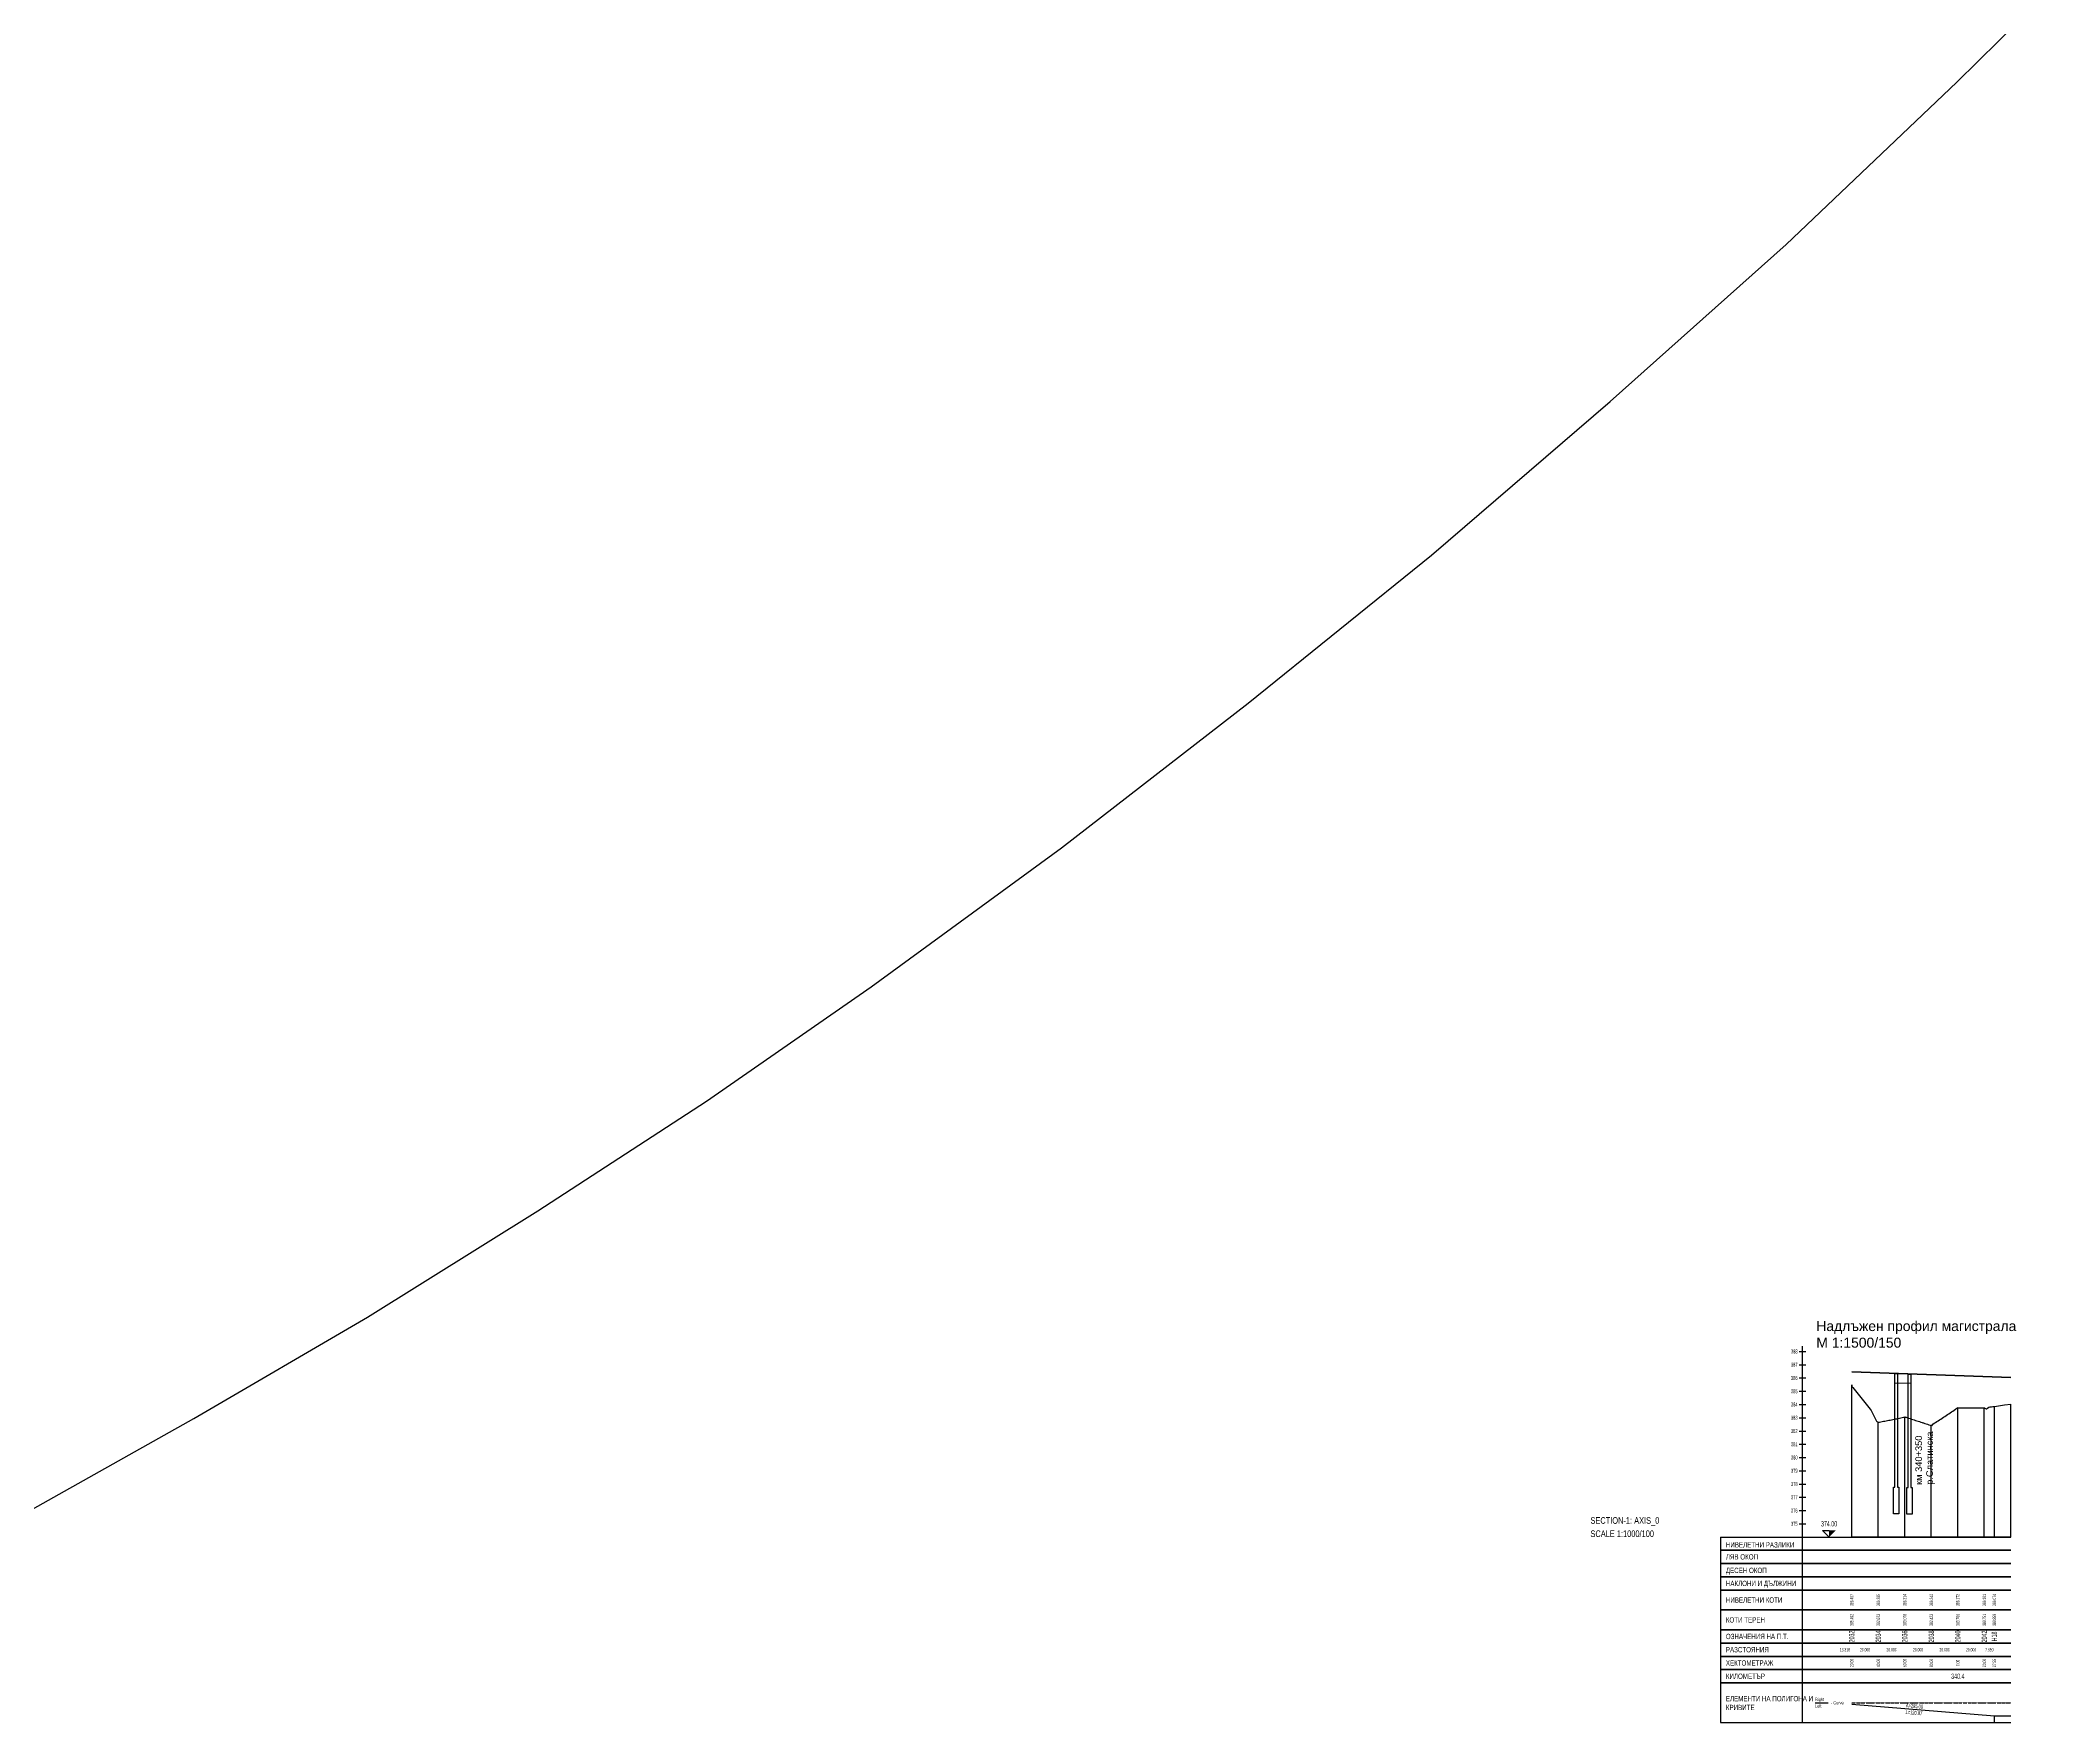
# Model space of a CAD drawing. Header units: centimetres. Extents: x 8495135 to 959133560, y 4530079 to 463453963.
# Drawn here: x 959014000 to 959029233, y 463394390 to 463407081 of the extents above; entities that cross this region are included whole.
import ezdxf
from ezdxf.enums import TextEntityAlignment as Align

# ---------------------------------------------------------------- set-up
doc = ezdxf.new("R2010")
doc.units = ezdxf.units.CM
doc.header["$LTSCALE"] = 0.1
doc.linetypes.add('LK_CENTER', pattern=[26.5, 20, -3, 0.5, -3])
for name, color, linetype in [('30_BASE_ELEVATION', 7, 'Continuous'), ('30_RUBRIC_1A', 4, 'Continuous'), ('30_RUBRIC_1B', 7, 'Continuous'), ('30_RUBRIC_2A', 7, 'Continuous'), ('30_RUBRIC_2B', 7, 'Continuous'), ('30_RUBRIC_3', 7, 'Continuous'), ('30_RUBRIC_3_PL', 7, 'Continuous'), ('30_RUBRIC_LABELS', 4, 'Continuous'), ('30_SECTION_NAME', 7, 'Continuous'), ('30_TEMPLATE', 8, 'Continuous'), ('30_TERRAIN', 3, 'Continuous'), ('30_TERRAIN_VERT', 7, 'Continuous'), ('30_VERTICAL_RULER', 7, 'Continuous'), ('31_RUBRIC_1', 7, 'Continuous'), ('31_RUBRIC_19_PL', 7, 'Continuous'), ('31_RUBRIC_1_PL', 7, 'Continuous'), ('31_RUBRIC_2', 6, 'Continuous'), ('31_RUBRIC_20_PL', 7, 'Continuous'), ('31_RUBRIC_2_B', 4, 'Continuous'), ('31_RUBRIC_2_C', 4, 'Continuous'), ('31_RUBRIC_2_D', 7, 'Continuous'), ('31_RUBRIC_2_PL', 7, 'Continuous'), ('31_RUBRIC_7_PL', 7, 'Continuous'), ('39_RUBRIC_1_PL', 7, 'Continuous'), ('39_RUBRIC_2_PL', 7, 'Continuous'), ('39_RUBRIC_3_PL', 7, 'Continuous'), ('39_RUBRIC_4_PL', 7, 'Continuous'), ('39_RUBRIC_5_PL', 7, 'Continuous'), ('br_dimension', 1, 'Continuous'), ('br_hatch', 9, 'Continuous'), ('br_view_yellow', 2, 'Continuous')]:
    doc.layers.add(name, color=color, linetype=linetype)
doc.layers.add('31_VERT_ALIGNM', color=1, linetype='Continuous', lineweight=50)
doc.layers.add('mostove', color=2, linetype='Continuous', lineweight=30)
doc.styles.add('MM 1 to 150', font='arial.ttf', dxfattribs={"height": 37.5})
doc.styles.add('RUBRIC_NAME', font='cgsapps.shx', dxfattribs={"width": 0.7})
doc.styles.add('RUBRIC_TXT', font='CGSAPPS.SHX', dxfattribs={"width": 0.6})

msp = doc.modelspace()

# ---------------------------------------------------------------- linework, layer by layer
at = {"layer": '30_BASE_ELEVATION'}
for p, q in [((959027493.68, 463395789.94), (959027443.68, 463395839.94)), ((959027443.68, 463395839.94), (959027493.68, 463395839.94))]:
    msp.add_line(p, q, dxfattribs=at)
msp.add_solid([(959027493.68, 463395789.94), (959027543.68, 463395839.94), (959027493.68, 463395839.94)], dxfattribs=at)
at = {"layer": '30_RUBRIC_3_PL'}
for points in [[(959028864.89, 463395239.94), (959026675.23, 463395239.94)], [(959026675.23, 463395089.94), (959028864.89, 463395089.94)]]:
    msp.add_lwpolyline(points, dxfattribs=at)
at = {"layer": '30_TEMPLATE'}
msp.add_line((959027664.89, 463395789.94), (959028864.89, 463395789.94), dxfattribs=at)
at = {"layer": '30_TERRAIN'}
msp.add_lwpolyline([(959027664.89, 463396939.14), (959027666.06, 463396926.04), (959027672.72, 463396917.94), (959027682.79, 463396905.64), (959027692.86, 463396893.34), (959027702.94, 463396880.94), (959027713.01, 463396868.54), (959027723.08, 463396856.14), (959027733.15, 463396843.64), (959027743.23, 463396831.04), (959027753.3, 463396818.44), (959027763.37, 463396805.74), (959027773.44, 463396793.04), (959027783.52, 463396780.24), (959027793.59, 463396767.34), (959027803.66, 463396754.34), (959027810.34, 463396745.74), (959027813.73, 463396738.84), (959027823.8, 463396718.64), (959027833.88, 463396698.44), (959027843.95, 463396678.34), (959027850.93, 463396664.54), (959027854.02, 463396662.74), (959027863.67, 463396656.94), (959027864.09, 463396657.04), (959027864.89, 463396657.24), (959027865.29, 463396657.24), (959027868.24, 463396656.04), (959027874.17, 463396657.14), (959027884.24, 463396659.04), (959027894.31, 463396660.94), (959027904.38, 463396662.94), (959027914.46, 463396664.84), (959027924.53, 463396666.74), (959027934.6, 463396668.74), (959027944.67, 463396670.74), (959027954.74, 463396672.74), (959027964.82, 463396674.74), (959027974.89, 463396676.74), (959027984.96, 463396678.74), (959027995.03, 463396680.74), (959028005.11, 463396682.84), (959028015.18, 463396684.84), (959028025.25, 463396686.94), (959028035.32, 463396688.94), (959028045.4, 463396691.04), (959028055.47, 463396693.14), (959028062.08, 463396694.54), (959028063.92, 463396694.74), (959028064.58, 463396697.84), (959028064.89, 463396697.74), (959028065.54, 463396697.34), (959028069.23, 463396695.54), (959028075.61, 463396693.44), (959028085.69, 463396690.24), (959028095.76, 463396686.94), (959028105.83, 463396683.64), (959028115.9, 463396680.34), (959028125.97, 463396677.04), (959028136.05, 463396673.74), (959028146.12, 463396670.44), (959028156.19, 463396667.24), (959028166.26, 463396663.94), (959028176.34, 463396660.64), (959028186.41, 463396657.34), (959028196.48, 463396654.14), (959028200.95, 463396652.64), (959028206.55, 463396650.84), (959028216.63, 463396647.44), (959028226.7, 463396644.04), (959028236.77, 463396640.64), (959028246.84, 463396637.34), (959028256.91, 463396633.94), (959028262.1, 463396632.24), (959028264.89, 463396632.24), (959028265.95, 463396632.24), (959028266.99, 463396633.54), (959028267.44, 463396634.04), (959028267.86, 463396630.14), (959028276.86, 463396641.34), (959028277.06, 463396641.54), (959028287.13, 463396647.94), (959028297.2, 463396654.34), (959028307.28, 463396660.84), (959028317.35, 463396667.34), (959028327.42, 463396673.84), (959028337.49, 463396680.44), (959028347.57, 463396687.04), (959028357.64, 463396693.64), (959028367.71, 463396700.34), (959028377.78, 463396707.04), (959028387.86, 463396713.74), (959028397.23, 463396720.14), (959028397.93, 463396720.54), (959028408, 463396727.14), (959028418.07, 463396733.94), (959028428.14, 463396740.84), (959028438.22, 463396747.84), (959028448.29, 463396754.94), (959028450.6, 463396756.64), (959028458.36, 463396761.94), (959028464.15, 463396766.04), (959028464.35, 463396765.94), (959028464.89, 463396765.94), (959028468.43, 463396765.94), (959028469.76, 463396765.94), (959028478.51, 463396765.64), (959028488.58, 463396765.34), (959028498.65, 463396765.04), (959028508.72, 463396764.84), (959028518.8, 463396764.64), (959028528.87, 463396764.54), (959028538.94, 463396764.44), (959028549.01, 463396764.34), (959028559.09, 463396764.34), (959028569.16, 463396764.44), (959028579.23, 463396764.54), (959028589.3, 463396764.64), (959028599.37, 463396764.84), (959028609.45, 463396765.04), (959028616.01, 463396765.14), (959028619.52, 463396765.14), (959028629.59, 463396765.14), (959028639.66, 463396765.14), (959028649.74, 463396765.14), (959028659.81, 463396765.04), (959028664.89, 463396765.04), (959028665.56, 463396765.04), (959028666.48, 463396765.04), (959028669.88, 463396763.14), (959028679.95, 463396757.34), (959028681.97, 463396756.24), (959028690.03, 463396762.14), (959028700.1, 463396769.04), (959028701.43, 463396769.84), (959028710.17, 463396771.24), (959028720.24, 463396772.74), (959028730.31, 463396774.34), (959028740.39, 463396775.84), (959028815.92, 463396786.64), (959028864.89, 463396793.14)], dxfattribs=at)
at = {"layer": '30_TERRAIN_VERT'}
for p, q in [((959027664.89, 463395789.94), (959027664.89, 463396939.14)), ((959028740.39, 463395789.94), (959028740.39, 463396775.84)), ((959028864.89, 463395789.94), (959028864.89, 463396793.14)), ((959027864.89, 463395789.94), (959027864.89, 463396657.24)), ((959028064.89, 463395789.94), (959028064.89, 463396697.74)), ((959028264.89, 463395789.94), (959028264.89, 463396632.24)), ((959028464.89, 463395789.94), (959028464.89, 463396765.94)), ((959028664.89, 463395789.94), (959028664.89, 463396765.04))]:
    msp.add_line(p, q, dxfattribs=at)
at = {"layer": '30_VERTICAL_RULER'}
for p, q in [((959027268.68, 463397189.94), (959027318.68, 463397189.94)), ((959027268.68, 463397089.94), (959027318.68, 463397089.94)), ((959027268.68, 463396989.94), (959027318.68, 463396989.94)), ((959027268.68, 463396889.94), (959027318.68, 463396889.94)), ((959027268.68, 463396789.94), (959027318.68, 463396789.94)), ((959027268.68, 463396689.94), (959027318.68, 463396689.94)), ((959027268.68, 463396589.94), (959027318.68, 463396589.94)), ((959027268.68, 463396489.94), (959027318.68, 463396489.94)), ((959027268.68, 463396389.94), (959027318.68, 463396389.94)), ((959027268.68, 463396289.94), (959027318.68, 463396289.94)), ((959027268.68, 463396189.94), (959027318.68, 463396189.94)), ((959027268.68, 463396089.94), (959027318.68, 463396089.94)), ((959027268.68, 463395989.94), (959027318.68, 463395989.94)), ((959027268.68, 463395889.94), (959027318.68, 463395889.94)), ((959027268.68, 463395789.94), (959027318.68, 463395789.94)), ((959027268.68, 463395789.94), (959027318.68, 463395789.94))]:
    msp.add_line(p, q, dxfattribs=at)
at = {"layer": '31_RUBRIC_19_PL'}
for points in [[(959028864.89, 463395689.94), (959026675.23, 463395689.94)], [(959026675.23, 463395589.94), (959028864.89, 463395589.94)]]:
    msp.add_lwpolyline(points, dxfattribs=at)
at = {"layer": '31_RUBRIC_1_PL'}
for points in [[(959028864.89, 463395389.94), (959026675.23, 463395389.94)], [(959026675.23, 463395239.94), (959028864.89, 463395239.94)]]:
    msp.add_lwpolyline(points, dxfattribs=at)
at = {"layer": '31_RUBRIC_2', "color": 2}
msp.add_lwpolyline([(959027664.89, 463394528.92), (959028740.38, 463394439.94), (959028864.89, 463394439.94)], dxfattribs=at)
at = {"layer": '31_RUBRIC_20_PL'}
msp.add_line((959026675.23, 463395789.94), (959028864.89, 463395789.94), dxfattribs=at)
for points in [[(959028864.89, 463395589.94), (959026675.23, 463395589.94)], [(959026675.23, 463395489.94), (959028864.89, 463395489.94)]]:
    msp.add_lwpolyline(points, dxfattribs=at)
at = {"layer": '31_RUBRIC_2_B', "color": 2, "linetype": 'Continuous'}
msp.add_line((959028740.38, 463394389.94), (959028740.38, 463394439.94), dxfattribs=at)
at = {"layer": '31_RUBRIC_2_PL'}
for p, q in [((959026675.23, 463395789.94), (959026675.23, 463394389.94)), ((959027388.03, 463394539.94), (959027488.03, 463394539.94))]:
    msp.add_line(p, q, dxfattribs=at)
at = {"layer": '31_RUBRIC_2_PL', "linetype": 'LK_CENTER'}
msp.add_line((959027664.89, 463394539.94), (959028864.89, 463394539.94), dxfattribs=at)
at = {"layer": '31_RUBRIC_2_PL'}
for points in [[(959028864.89, 463394689.94), (959026675.23, 463394689.94)], [(959026675.23, 463394389.94), (959028864.89, 463394389.94)]]:
    msp.add_lwpolyline(points, dxfattribs=at)
at = {"layer": '31_RUBRIC_7_PL'}
for points in [[(959028864.89, 463395489.94), (959026675.23, 463395489.94)], [(959026675.23, 463395389.94), (959028864.89, 463395389.94)]]:
    msp.add_lwpolyline(points, dxfattribs=at)
at = {"layer": '31_VERT_ALIGNM', "color": 2}
msp.add_lwpolyline([(959027664.89, 463397035.59), (959028864.89, 463396992.91)], dxfattribs=at)
at = {"layer": '39_RUBRIC_1_PL'}
for points in [[(959028864.89, 463394989.94), (959026675.23, 463394989.94)], [(959026675.23, 463394889.94), (959028864.89, 463394889.94)]]:
    msp.add_lwpolyline(points, dxfattribs=at)
at = {"layer": '39_RUBRIC_2_PL'}
for points in [[(959028864.89, 463395089.94), (959026675.23, 463395089.94)], [(959026675.23, 463394989.94), (959028864.89, 463394989.94)]]:
    msp.add_lwpolyline(points, dxfattribs=at)
at = {"layer": '39_RUBRIC_3_PL'}
for points in [[(959028864.89, 463394789.94), (959026675.23, 463394789.94)], [(959026675.23, 463394689.94), (959028864.89, 463394689.94)]]:
    msp.add_lwpolyline(points, dxfattribs=at)
at = {"layer": '39_RUBRIC_4_PL'}
for points in [[(959028864.89, 463394889.94), (959026675.23, 463394889.94)], [(959026675.23, 463394789.94), (959028864.89, 463394789.94)]]:
    msp.add_lwpolyline(points, dxfattribs=at)
at = {"layer": '39_RUBRIC_5_PL'}
for points in [[(959028864.89, 463395789.94), (959027664.89, 463395789.94)], [(959026675.23, 463395689.94), (959028864.89, 463395689.94)]]:
    msp.add_lwpolyline(points, dxfattribs=at)
at = {"layer": 'br_dimension'}
msp.add_lwpolyline([(959013837.5, 463395941.6), (959015158.2, 463396683.3), (959016467.97, 463397447.9), (959017753.91, 463398252), (959019024.22, 463399079.1), (959020266.6, 463399941.6), (959021704.1, 463400988.5), (959023111.72, 463402079.8), (959024495.7, 463403196.8), (959025841.6, 463404356.2), (959027170.31, 463405541.6), (959028457.81, 463406766.6), (959029724.22, 463408016.6), (959030950, 463409304.8), (959032150, 463410616.6), (959033308.2, 463411964.5), (959034441.6, 463413333.3), (959035533.2, 463414739.5), (959036595.7, 463416164.5), (959037616.6, 463417620.8), (959038607.81, 463419097.9), (959039575, 463420639.5), (959051336.72, 463439341.6)], dxfattribs=at)
at = {"layer": 'br_hatch'}
msp.add_line((959027293.68, 463394389.94), (959027293.68, 463397230.87), dxfattribs=at)
at = {"layer": 'mostove', "color": 2}
msp.add_line((959027990.32, 463396953.45), (959028110.32, 463396951.21), dxfattribs=at)
for points in [[(959027980.32, 463395966.29), (959027980.32, 463396166.29), (959027990.32, 463396166.29), (959027990.32, 463397022.76), (959028010.32, 463397022.76), (959028010.32, 463396166.29), (959028020.32, 463396166.29), (959028020.32, 463395966.29)], [(959028080.32, 463395963.28), (959028080.32, 463396163.28), (959028090.32, 463396163.28), (959028090.32, 463397019.75), (959028110.32, 463397019.75), (959028110.32, 463396163.28), (959028120.32, 463396163.28), (959028120.32, 463395963.28)]]:
    msp.add_lwpolyline(points, close=True, dxfattribs=at)

# ---------------------------------------------------------------- texts
at = {"layer": '30_BASE_ELEVATION', "style": 'RUBRIC_TXT', "width": 0.6}
msp.add_text('374.00', height=40, dxfattribs=at).set_placement((959027493.68, 463395889.94), align=Align.MIDDLE_CENTER)
at = {"layer": '30_RUBRIC_1A', "color": 7, "style": 'RUBRIC_TXT', "width": 0.6}
for s, p in [('2032', (959027664.89, 463395039.94)), ('2034', (959027864.89, 463395039.94)), ('2036', (959028064.89, 463395039.94)), ('2038', (959028264.89, 463395039.94)), ('2040', (959028464.89, 463395039.94)), ('2042', (959028664.89, 463395039.94)), ('H18', (959028740.39, 463395039.94))]:
    msp.add_text(s, height=40, rotation=90, dxfattribs=at).set_placement(p, align=Align.MIDDLE_CENTER)
at = {"layer": '30_RUBRIC_1B', "style": 'RUBRIC_TXT', "width": 0.6}
for s, p in [('13.318', (959027613.24, 463394939.94)), ('20.000', (959027764.89, 463394939.94)), ('20.000', (959027964.89, 463394939.94)), ('20.000', (959028164.89, 463394939.94)), ('20.000', (959028364.89, 463394939.94)), ('20.000', (959028564.89, 463394939.94)), ('7.550', (959028702.64, 463394939.94))]:
    msp.add_text(s, height=25, dxfattribs=at).set_placement(p, align=Align.MIDDLE_CENTER)
at = {"layer": '30_RUBRIC_2A', "style": 'RUBRIC_TXT', "width": 0.6}
for s, p in [('20.00', (959027664.89, 463394839.94)), ('40.00', (959027864.89, 463394839.94)), ('60.00', (959028064.89, 463394839.94)), ('80.00', (959028264.89, 463394839.94)), ('0.00', (959028464.89, 463394839.94)), ('20.00', (959028664.89, 463394839.94)), ('27.55', (959028740.39, 463394839.94))]:
    msp.add_text(s, height=25, rotation=90, dxfattribs=at).set_placement(p, align=Align.MIDDLE_CENTER)
at = {"layer": '30_RUBRIC_2B', "style": 'RUBRIC_TXT', "width": 0.6}
msp.add_text('340.4', height=40, dxfattribs=at).set_placement((959028464.89, 463394739.94), align=Align.MIDDLE_CENTER)
at = {"layer": '30_RUBRIC_3', "style": 'RUBRIC_TXT', "width": 0.6}
for s, p in [('385.492', (959027664.89, 463395164.94)), ('382.673', (959027864.89, 463395164.94)), ('383.078', (959028064.89, 463395164.94)), ('382.423', (959028264.89, 463395164.94)), ('383.760', (959028464.89, 463395164.94)), ('383.751', (959028664.89, 463395164.94)), ('383.859', (959028740.39, 463395164.94))]:
    msp.add_text(s, height=25, rotation=90, dxfattribs=at).set_placement(p, align=Align.MIDDLE_CENTER)
at = {"layer": '30_RUBRIC_LABELS', "color": 7, "style": 'RUBRIC_NAME', "width": 0.7}
for s, p in [('НИВЕЛЕТНИ РАЗЛИКИ', (959026715.04, 463395731.11)), ('ДЕСЕН ОКОП', (959026715.04, 463395538.29)), ('ЛЯВ ОКОП', (959026715.04, 463395640.68)), ('НАКЛОНИ И ДЪЛЖИНИ', (959026715.04, 463395439.94)), ('НИВЕЛЕТНИ КОТИ', (959026715.04, 463395314.94)), ('КОТИ ТЕРЕН', (959026715.04, 463395164.94)), ('ОЗНАЧЕНИЯ НА П.Т.', (959026715.04, 463395039.94)), ('РАЗСТОЯНИЯ', (959026715.04, 463394939.94)), ('ХЕКТОМЕТРАЖ', (959026715.04, 463394839.94)), ('КИЛОМЕТЪР', (959026715.04, 463394739.94))]:
    msp.add_text(s, height=40, dxfattribs=at).set_placement(p, align=Align.MIDDLE_LEFT)
at = {"layer": '30_RUBRIC_LABELS', "color": 7, "insert": (959026715.04, 463394590.85), "char_height": 40, "width": 567.1401, "attachment_point": 1, "style": 'RUBRIC_NAME'}
msp.add_mtext('ЕЛЕМЕНТИ НА ПОЛИГОНА И КРИВИТЕ', dxfattribs=at)
at = {"layer": '30_SECTION_NAME', "style": 'RUBRIC_TXT', "width": 0.7}
for s, p in [('SECTION-1: AXIS_0', (959025693.68, 463395889.94)), ('SCALE 1:1000/100', (959025693.68, 463395789.94))]:
    msp.add_text(s, height=50, dxfattribs=at).set_placement(p)
at = {"layer": '30_VERTICAL_RULER', "style": 'RUBRIC_TXT', "width": 0.6}
for s, p in [('388', (959027256.18, 463397189.94)), ('387', (959027256.18, 463397089.94)), ('386', (959027256.18, 463396989.94)), ('385', (959027256.18, 463396889.94)), ('384', (959027256.18, 463396789.94)), ('383', (959027256.18, 463396689.94)), ('382', (959027256.18, 463396589.94)), ('381', (959027256.18, 463396489.94)), ('380', (959027256.18, 463396389.94)), ('379', (959027256.18, 463396289.94)), ('378', (959027256.18, 463396189.94)), ('377', (959027256.18, 463396089.94)), ('376', (959027256.18, 463395989.94)), ('375', (959027256.18, 463395889.94))]:
    msp.add_text(s, height=30, dxfattribs=at).set_placement(p, align=Align.MIDDLE_RIGHT)
at = {"layer": '31_RUBRIC_1', "color": 7, "style": 'RUBRIC_TXT', "width": 0.6}
for s, p in [('386.457', (959027664.89, 463395314.94)), ('386.385', (959027864.89, 463395314.94)), ('386.314', (959028064.89, 463395314.94)), ('386.243', (959028264.89, 463395314.94)), ('386.172', (959028464.89, 463395314.94)), ('386.101', (959028664.89, 463395314.94)), ('386.074', (959028740.39, 463395314.94))]:
    msp.add_text(s, height=25, rotation=90, dxfattribs=at).set_placement(p, align=Align.MIDDLE_CENTER)
at = {"layer": '31_RUBRIC_2_C', "color": 7, "style": 'RUBRIC_TXT', "width": 0.6}
msp.add_text('A=295.00', height=30, rotation=355.270416, dxfattribs=at).set_placement((959028136.87, 463394499.9), align=Align.CENTER)
at = {"layer": '31_RUBRIC_2_D', "style": 'RUBRIC_TXT', "width": 0.6}
msp.add_text('L=120.87', height=30, rotation=355.270416, dxfattribs=at).set_placement((959028132.74, 463394450.07), align=Align.CENTER)
at = {"layer": '31_RUBRIC_2_PL', "style": 'RUBRIC_NAME', "width": 0.7}
for s, p in [('Right', (959027388.03, 463394564.94)), ('Left', (959027388.03, 463394514.94)), ('- Curve', (959027508.03, 463394539.94))]:
    msp.add_text(s, height=25, dxfattribs=at).set_placement(p, align=Align.MIDDLE_LEFT)
at = {"layer": 'br_view_yellow', "style": 'MM 1 to 150'}
for s, p in [('км 340+350', (959028194.47, 463396183.63)), ('р.Слатинска', (959028276.78, 463396184.23))]:
    msp.add_text(s, height=50, rotation=90, dxfattribs=at).set_placement(p)
at = {"layer": 'br_view_yellow', "insert": (959027391.31, 463397419.06), "char_height": 75, "width": 1508.646, "attachment_point": 1, "style": 'MM 1 to 150'}
msp.add_mtext('\\pi6.4205;{\\fArial|b0|i0|c204|p34;Надлъжен профил магистрала \\P\\pi440.33;}M 1:1500/150', dxfattribs=at)

doc.saveas('drawing.dxf')
